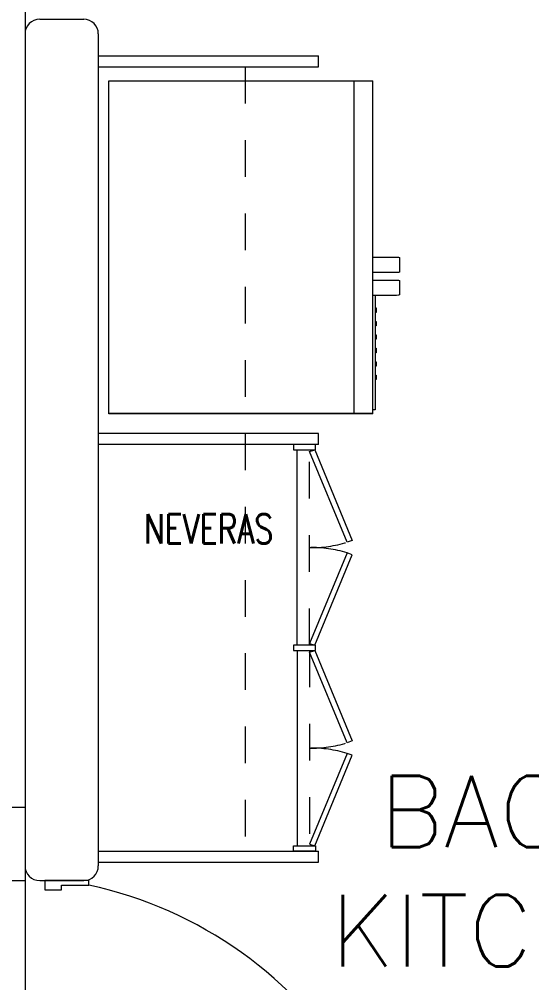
# Model space of a CAD drawing. Header units: metres. Extents: x -232 to 581, y 30 to 789.
# Drawn here: x 106.95 to 108.348, y 658.934 to 661.562 of the extents above; entities that cross this region are included whole.
import ezdxf

# ---------------------------------------------------------------- set-up
doc = ezdxf.new("R2010")
doc.units = ezdxf.units.M
doc.linetypes.add('DASHED', pattern=[0.75, 0.5, -0.25])
for name, color, linetype, lineweight in [('01a_Mobiliario', 250, 'Continuous', 0), ('A-DOOR', 35, 'Continuous', 5), ('A-WALL', 250, 'Continuous', 20), ('baños', 140, 'Continuous', 0), ('MOB FIJOS', 251, 'Continuous', 0), ('PROYECCION', 9, 'DASHED', 0), ('textos', 7, 'Continuous', 0)]:
    doc.layers.add(name, color=color, linetype=linetype, lineweight=lineweight)
doc.layers.add('MOBILIARIOS', color=252, linetype='Continuous')
doc.layers.add('www.dwgautocad.com', color=7, linetype='Continuous')
doc.layers.add('PISO', color=7, linetype='Continuous', lineweight=5, true_color=0xe6e6e6)
doc.styles.add('Arch-Dim', font='romans.shx', dxfattribs={"width": 0.75})
doc.styles.get("Standard").update_dxf_attribs({"font": 'arial.ttf'})

# ---------------------------------------------------------------- blocks, each defined once
blk = doc.blocks.new('puerta 1.00')
at = {"layer": 'A-DOOR'}
for p, q in [((-0.15, -0.0125), (-0.9369, -0.3949)), ((-0.1376, -0.038), (-0.15, -0.0125)), ((-0.1376, -0.038), (-0.9245, -0.4204)), ((-0.8946, -0.3743), (-0.8996, -0.3641)), ((-0.8777, -0.3661), (-0.8826, -0.3559)), ((-0.8653, -0.3916), (-0.8603, -0.4018)), ((-0.9369, -0.3949), (-0.9245, -0.4204)), ((-0.8822, -0.3998), (-0.8772, -0.4101))]:
    blk.add_line(p, q, dxfattribs=at)
for points in [[(-0.08, 0), (-0.08, -0.025), (-0.125, -0.025), (-0.125, -0.0125), (-0.2, -0.0125), (-0.2, 0), (-0.08, 0)], [(-0.08, -0.95), (-0.08, -0.925), (-0.125, -0.925), (-0.125, -0.9375), (-0.2, -0.9375), (-0.2, -0.95), (-0.08, -0.95)]]:
    blk.add_lwpolyline(points, dxfattribs=at)
blk.add_arc((0.0366, 0.1602), 1.1229, 211.1336, 257.8343, dxfattribs=at)
for points in [[(-0.8982, -0.3642), (-0.9033, -0.3642), (-0.912, -0.3591), (-0.917, -0.3504), (-0.917, -0.3403), (-0.912, -0.3316), (-0.9033, -0.3265), (-0.8932, -0.3265), (-0.8844, -0.3316), (-0.8794, -0.3403), (-0.8794, -0.3504), (-0.8844, -0.3591), (-0.8932, -0.3642), (-0.8982, -0.3642)], [(-0.8617, -0.4394), (-0.8667, -0.4394), (-0.8754, -0.4344), (-0.8805, -0.4256), (-0.8805, -0.4156), (-0.8754, -0.4068), (-0.8667, -0.4018), (-0.8566, -0.4018), (-0.8479, -0.4068), (-0.8428, -0.4156), (-0.8428, -0.4257), (-0.8479, -0.4344), (-0.8566, -0.4394), (-0.8617, -0.4394)]]:
    blk.add_open_spline(points, degree=2, dxfattribs=at)
blk = doc.blocks.new('refrigerador 23 planta')
at = {"layer": 'www.dwgautocad.com', "color": 0, "linetype": 'Continuous', "lineweight": 0}
for p, q in [((8.8232, 1.2223), (8.8232, 1.9423)), ((8.8232, 1.9423), (9.7312, 1.9423)), ((9.7312, 1.9423), (9.7312, 1.2223)), ((9.7312, 1.2736), (8.8232, 1.2736)), ((8.8232, 1.2223), (9.7312, 1.2223)), ((8.8336, 1.2153), (8.8336, 1.2223)), ((9.1458, 1.2153), (8.8336, 1.2153)), ((8.916, 1.2128), (8.916, 1.2153)), ((8.9283, 1.2128), (8.916, 1.2128)), ((8.9283, 1.2153), (8.9283, 1.2128)), ((8.9527, 1.2128), (8.9527, 1.2153)), ((8.9649, 1.2128), (8.9527, 1.2128)), ((8.9649, 1.2153), (8.9649, 1.2128)), ((8.9894, 1.2128), (8.9894, 1.2153)), ((9.0016, 1.2128), (8.9894, 1.2128)), ((9.0016, 1.2153), (9.0016, 1.2128)), ((9.0261, 1.2128), (9.0261, 1.2153)), ((9.0383, 1.2128), (9.0261, 1.2128)), ((9.0383, 1.2153), (9.0383, 1.2128)), ((9.0628, 1.2128), (9.0628, 1.2153)), ((9.075, 1.2128), (9.0628, 1.2128)), ((9.075, 1.2153), (9.075, 1.2128)), ((9.0994, 1.2128), (9.0994, 1.2153)), ((9.1117, 1.2128), (9.0994, 1.2128)), ((9.1117, 1.2153), (9.1117, 1.2128)), ((9.1458, 1.1595), (9.1458, 1.2223)), ((9.1877, 1.2223), (9.1877, 1.201)), ((9.2082, 1.1621), (9.2082, 1.2223)), ((9.2501, 1.2223), (9.2501, 1.1573)), ((9.1877, 1.201), (9.1877, 1.1938)), ((9.1877, 1.1938), (9.1877, 1.1573)), ((9.1458, 1.1573), (9.1458, 1.1595)), ((9.1461, 1.1519), (9.1458, 1.1573)), ((9.1877, 1.1573), (9.1874, 1.1519)), ((9.2082, 1.1595), (9.2082, 1.1621)), ((9.2082, 1.1573), (9.2082, 1.1595)), ((9.2085, 1.1519), (9.2082, 1.1573)), ((9.2501, 1.1573), (9.2498, 1.1519)), ((9.147, 1.1491), (9.1461, 1.1519)), ((9.1865, 1.1491), (9.147, 1.1491)), ((9.1874, 1.1519), (9.1865, 1.1491)), ((9.2094, 1.1491), (9.2085, 1.1519)), ((9.2489, 1.1491), (9.2094, 1.1491)), ((9.2498, 1.1519), (9.2489, 1.1491))]:
    blk.add_line(p, q, dxfattribs=at)
blk = doc.blocks.new('27.11.2025 LN09 1ER NIVEL')
at = {"layer": '01a_Mobiliario', "color": 18, "true_color": 0x000000, "transparency": 33554684}
for p, q in [((183.9837, 95.2941), (184.5842, 95.2941)), ((184.5842, 95.2641), (184.5842, 95.2941)), ((183.9837, 95.2641), (184.5842, 95.2641)), ((184.5842, 94.2641), (183.9842, 94.2641)), ((184.5842, 94.2341), (184.5842, 94.2641)), ((184.5842, 94.2341), (183.9842, 94.2341)), ((183.9837, 93.1241), (184.5842, 93.1241)), ((184.5842, 93.0941), (184.5842, 93.1241)), ((183.9837, 93.0941), (184.5842, 93.0941))]:
    blk.add_line(p, q, dxfattribs=at)
at = {"layer": 'A-DOOR', "color": 18, "true_color": 0x000000}
for p, q in [((178.3838, 93.2441), (183.7838, 93.2441)), ((178.3838, 93.0441), (183.7838, 93.0441))]:
    blk.add_line(p, q, dxfattribs=at)
at = {"layer": 'A-WALL', "color": 18, "true_color": 0x000000}
for p, q in [((183.8238, 95.3941), (183.9438, 95.3941)), ((183.7838, 95.3541), (183.7838, 93.0841)), ((183.9838, 95.3541), (183.9838, 93.0841)), ((183.8238, 93.0441), (183.9438, 93.0441))]:
    blk.add_line(p, q, dxfattribs=at)
for centre, start, end in [((183.8238, 95.3541), 90, 180), ((183.9438, 95.3541), 0, 90), ((183.8238, 93.0841), 180, 270), ((183.9438, 93.0841), 270, 0)]:
    blk.add_arc(centre, 0.04, start, end, dxfattribs=at)
at = {"layer": 'MOB FIJOS', "color": 18, "true_color": 0x000000}
for points in [[(184.5161, 94.2341), (184.5161, 94.2191), (184.5761, 94.2191), (184.5761, 94.2341)], [(184.5599, 94.2148), (184.5742, 94.219), (184.6765, 93.9721), (184.6624, 93.9672)], [(184.5599, 93.6905), (184.5742, 93.6862), (184.6765, 93.9331), (184.6624, 93.9381)], [(184.5161, 93.6866), (184.5161, 93.6716), (184.5761, 93.6716), (184.5761, 93.6866)], [(184.5599, 93.6677), (184.5742, 93.672), (184.6765, 93.4251), (184.6624, 93.4201)], [(184.5599, 93.1434), (184.5742, 93.1392), (184.6765, 93.3861), (184.6624, 93.391)], [(184.5161, 93.1241), (184.5161, 93.1391), (184.5761, 93.1391), (184.5761, 93.1241)]]:
    blk.add_lwpolyline(points, close=True, dxfattribs=at)
at = {"layer": 'PISO', "color": 18, "true_color": 0x000000}
for p, q in [((183.7838, 96.3841), (183.7838, 95.3541)), ((184.5261, 93.6866), (184.5261, 94.2191)), ((184.5261, 93.6716), (184.5261, 93.1391)), ((183.7838, 93.1141), (183.7838, 92.0241))]:
    blk.add_line(p, q, dxfattribs=at)
at = {"layer": 'PROYECCION', "color": 18, "linetype": 'DASHED', "ltscale": 0.1, "true_color": 0x000000}
for p, q in [((184.3842, 95.2641), (184.3842, 93.1241)), ((184.5595, 93.6866), (184.5595, 94.2191)), ((184.5595, 93.6716), (184.5595, 93.1391))]:
    blk.add_line(p, q, dxfattribs=at)
for centre, start, end in [((184.5662, 94.2767), 268.8121, 287.2569), ((184.5662, 93.6286), 72.7431, 91.1879), ((184.5662, 93.7296), 268.8121, 287.2569), ((184.5662, 93.0815), 72.7431, 91.1879)]:
    blk.add_arc(centre, 0.3241, start, end, dxfattribs=at)
at = {"layer": 'A-DOOR', "color": 18, "true_color": 0x000000, "rotation": 180}
blk.add_blockref('puerta 1.00', (183.7583, 92.0941), dxfattribs=at)
at = {"layer": 'MOBILIARIOS', "color": 18, "true_color": 0x000000, "rotation": 90}
blk.add_blockref('refrigerador 23 planta', (185.9545, 85.4948), dxfattribs=at)
at = {"layer": 'textos', "color": 18, "true_color": 0x000000, "insert": (184.1086, 94.0438), "char_height": 0.08, "width": 26.65337, "attachment_point": 1, "style": 'Arch-Dim'}
blk.add_mtext('\\pxt5.9124,29;NEVERAS', dxfattribs=at)
at = {"layer": 'textos', "color": 18, "true_color": 0x000000, "insert": (184.6172, 92.8099, -0.2245), "char_height": 0.195, "width": 3.404877, "attachment_point": 7}
blk.add_mtext('{\\Fromans|c0; BACK\\PKITCHEN}', dxfattribs=at)
blk = doc.blocks.new('20.03.2026 LN 09 PRIMER NIVEL ARQ')
at = {"layer": '01a_Mobiliario', "color": 1, "transparency": 33554684}
for p, q in [((3.3639, -58.4432), (3.9644, -58.4432)), ((3.9644, -58.4732), (3.9644, -58.4432)), ((3.3639, -58.4732), (3.9644, -58.4732)), ((3.9644, -59.4732), (3.3644, -59.4732)), ((3.9644, -59.5032), (3.9644, -59.4732)), ((3.9644, -59.5032), (3.3644, -59.5032)), ((3.3639, -60.6132), (3.9644, -60.6132)), ((3.9644, -60.6432), (3.9644, -60.6132)), ((3.3639, -60.6432), (3.9644, -60.6432))]:
    blk.add_line(p, q, dxfattribs=at)
at = {"layer": 'A-DOOR', "color": 1}
for p, q in [((-2.186, -60.4932), (3.164, -60.4932)), ((-2.186, -60.6932), (3.164, -60.6932))]:
    blk.add_line(p, q, dxfattribs=at)
at = {"layer": 'A-WALL', "color": 1}
for p, q in [((3.204, -58.3432), (3.324, -58.3432)), ((3.164, -58.3832), (3.164, -60.6532)), ((3.364, -58.3832), (3.364, -60.6532)), ((3.204, -60.6932), (3.324, -60.6932))]:
    blk.add_line(p, q, dxfattribs=at)
for centre, start, end in [((3.204, -58.3832), 90, 180), ((3.324, -58.3832), 0, 90), ((3.204, -60.6532), 180, 270), ((3.324, -60.6532), 270, 0)]:
    blk.add_arc(centre, 0.04, start, end, dxfattribs=at)
at = {"layer": 'MOB FIJOS', "color": 1}
for points in [[(3.8964, -59.5032), (3.8964, -59.5182), (3.9564, -59.5182), (3.9564, -59.5032)], [(3.9401, -59.5225), (3.9545, -59.5183), (4.0568, -59.7651), (4.0426, -59.7701)], [(3.9401, -60.0468), (3.9545, -60.0511), (4.0568, -59.8042), (4.0426, -59.7992)], [(3.8964, -60.0507), (3.8964, -60.0657), (3.9564, -60.0657), (3.9564, -60.0507)], [(3.9401, -60.0696), (3.9545, -60.0653), (4.0568, -60.3122), (4.0426, -60.3172)], [(3.9401, -60.5939), (3.9545, -60.5981), (4.0568, -60.3512), (4.0426, -60.3462)], [(3.8964, -60.6132), (3.8964, -60.5982), (3.9564, -60.5982), (3.9564, -60.6132)]]:
    blk.add_lwpolyline(points, close=True, dxfattribs=at)
at = {"layer": 'PISO', "color": 1}
for p, q in [((3.164, -57.3532), (3.164, -58.3832)), ((3.9064, -60.0507), (3.9064, -59.5182)), ((3.9064, -60.0657), (3.9064, -60.5982)), ((3.164, -60.6232), (3.164, -61.7132))]:
    blk.add_line(p, q, dxfattribs=at)
at = {"layer": 'PROYECCION', "color": 1, "linetype": 'DASHED', "ltscale": 0.1}
for p, q in [((3.7644, -58.4732), (3.7644, -60.6132)), ((3.9397, -60.0507), (3.9397, -59.5182)), ((3.9397, -60.0657), (3.9397, -60.5982))]:
    blk.add_line(p, q, dxfattribs=at)
for centre, start, end in [((3.9465, -59.4606), 268.8121, 287.2569), ((3.9465, -60.1087), 72.7431, 91.1879), ((3.9465, -60.0077), 268.8121, 287.2569), ((3.9465, -60.6558), 72.7431, 91.1879)]:
    blk.add_arc(centre, 0.3241, start, end, dxfattribs=at)
at = {"layer": 'A-DOOR', "color": 1, "rotation": 180}
blk.add_blockref('puerta 1.00', (3.1385, -61.6432), dxfattribs=at)
at = {"layer": 'MOBILIARIOS', "color": 1, "rotation": 90}
blk.add_blockref('refrigerador 23 planta', (5.3348, -68.2424), dxfattribs=at)
at = {"layer": 'baños', "color": 1, "linetype": 'Continuous'}
for tag, p in [('MODELNUMBER', (-12.0611, -62.0707)), ('MATERIAL', (-12.0611, -62.0709)), ('PRODUCT', (-12.0611, -62.0708)), ('TRADENAME', (-12.0611, -62.0708))]:
    blk.add_attdef(tag, p, '', height=0.0000254, rotation=359.9999, dxfattribs=at)
at = {"layer": 'textos', "color": 1, "insert": (3.4888, -59.6935), "char_height": 0.08, "width": 26.65337, "attachment_point": 1, "style": 'Arch-Dim'}
blk.add_mtext('\\pxt5.9124,29;NEVERAS', dxfattribs=at)
at = {"layer": 'textos', "color": 1, "insert": (3.9974, -60.9274, -0.2245), "char_height": 0.195, "width": 3.404877, "attachment_point": 7}
blk.add_mtext('{\\Fromans|c0; BACK\\PKITCHEN}', dxfattribs=at)

msp = doc.modelspace()

# ---------------------------------------------------------------- block references
at = {"color": 1}
for name, p in [('20.03.2026 LN 09 PRIMER NIVEL ARQ', (103.8018, 719.9057)), ('27.11.2025 LN09 1ER NIVEL', (-76.818, 566.1684))]:
    msp.add_blockref(name, p, dxfattribs=at)

doc.saveas('drawing.dxf')
